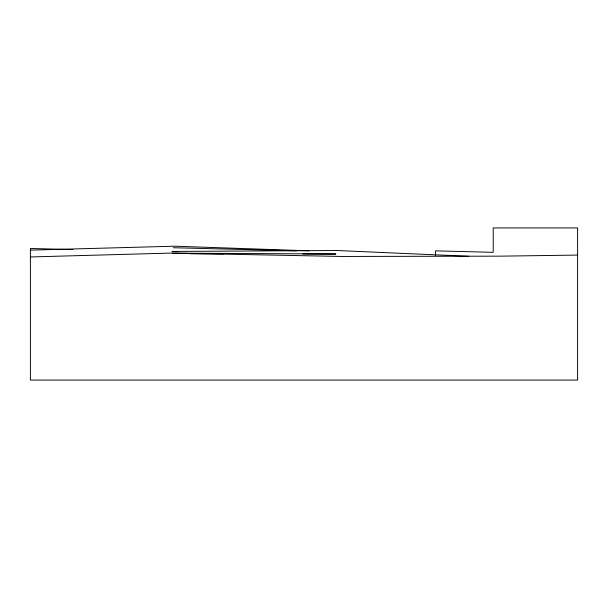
<?xml version="1.0" encoding="UTF-8"?>
<svg xmlns="http://www.w3.org/2000/svg" width="608" height="608" viewBox="0 0 608 608"><rect width="100%" height="100%" fill="white"/><g stroke="black" fill="none" stroke-linecap="round" stroke-linejoin="round"><path stroke-width="0.91" d="M30.4 250.139L174.656 246.202L308.887 250.815M30.4 256.956L169.138 253.126L335.92 254.015L302.837 253.969M577.6 255.086L500.042 256.158L341.521 256.454L172.512 253.133M190.35 253.787L223.432 253.84M177.566 251.454L171.882 251.431L337.303 250.526L468.7 256.287M173.272 247.737L296.484 250.8M72.96 249.576L30.4 248.467L30.4 380.068L577.6 380.068L577.6 227.932L493.225 227.932L493.225 252.32L435.503 250.868L435.503 255.497"/></g></svg>
